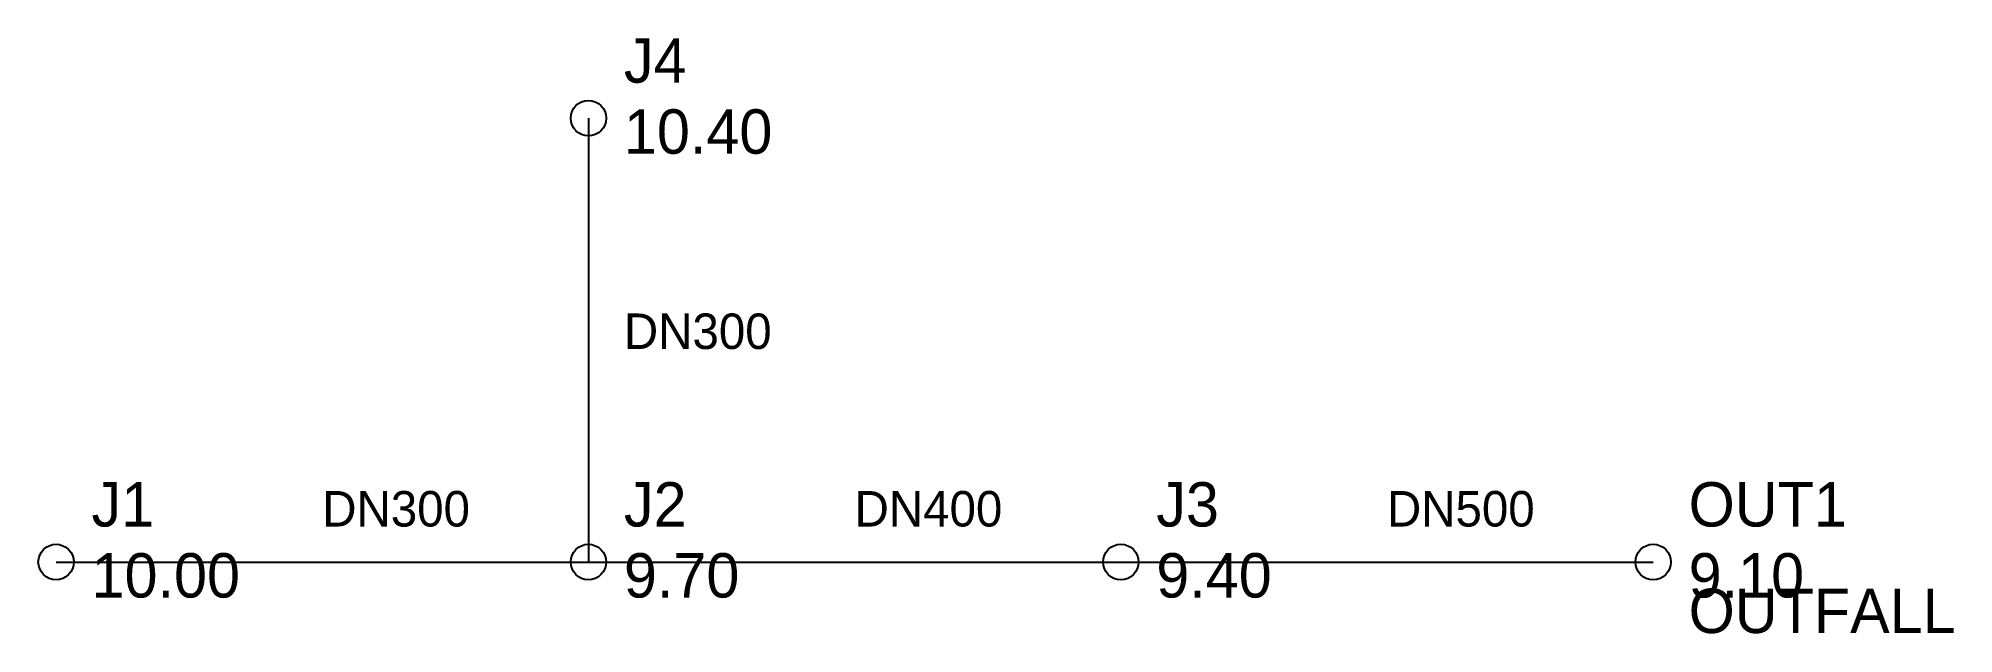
# Model space of a CAD drawing. Header units: metres. Extents: x -1 to 107, y -4 to 30.
import ezdxf

# ---------------------------------------------------------------- set-up
doc = ezdxf.new("R2010")
doc.units = ezdxf.units.M
doc.layers.add('MANHOLE', color=7, linetype='Continuous')
doc.layers.add('PIPE', color=7, linetype='Continuous')

# ---------------------------------------------------------------- blocks, each defined once
blk = doc.blocks.new('MH')
blk.add_circle((0, 0), 1)
for tag, p in [('ID', (2, 2)), ('INV', (2, -2)), ('TYPE', (2, -4))]:
    blk.add_attdef(tag, p, '', height=2.5)

msp = doc.modelspace()

# ---------------------------------------------------------------- linework, layer by layer
at = {"layer": 'PIPE'}
for p, q in [((30, 25), (30, 0)), ((0, 0), (30, 0)), ((30, 0), (60, 0)), ((60, 0), (90, 0))]:
    msp.add_line(p, q, dxfattribs=at)

# ---------------------------------------------------------------- block references
at = {"layer": 'MANHOLE'}
ref = msp.add_blockref('MH', (30, 25), dxfattribs=at)
ref.add_attrib('ID', 'J4', (32, 27), dxfattribs={"height": 2.5})
ref.add_attrib('INV', '10.40', (32, 23), dxfattribs={"height": 2.5})
ref = msp.add_blockref('MH', (0, 0), dxfattribs=at)
ref.add_attrib('ID', 'J1', (2, 2), dxfattribs={"height": 2.5})
ref.add_attrib('INV', '10.00', (2, -2), dxfattribs={"height": 2.5})
ref = msp.add_blockref('MH', (30, 0), dxfattribs=at)
ref.add_attrib('ID', 'J2', (32, 2), dxfattribs={"height": 2.5})
ref.add_attrib('INV', '9.70', (32, -2), dxfattribs={"height": 2.5})
ref = msp.add_blockref('MH', (60, 0), dxfattribs=at)
ref.add_attrib('ID', 'J3', (62, 2), dxfattribs={"height": 2.5})
ref.add_attrib('INV', '9.40', (62, -2), dxfattribs={"height": 2.5})
ref = msp.add_blockref('MH', (90, 0), dxfattribs=at)
ref.add_attrib('ID', 'OUT1', (92, 2), dxfattribs={"height": 2.5})
ref.add_attrib('INV', '9.10', (92, -2), dxfattribs={"height": 2.5})
ref.add_attrib('TYPE', 'OUTFALL', (92, -4), dxfattribs={"height": 2.5})

# ---------------------------------------------------------------- texts
for s, p in [('DN300', (32, 12)), ('DN300', (15, 2)), ('DN400', (45, 2)), ('DN500', (75, 2))]:
    msp.add_text(s, height=2).set_placement(p)

doc.saveas('drawing.dxf')
